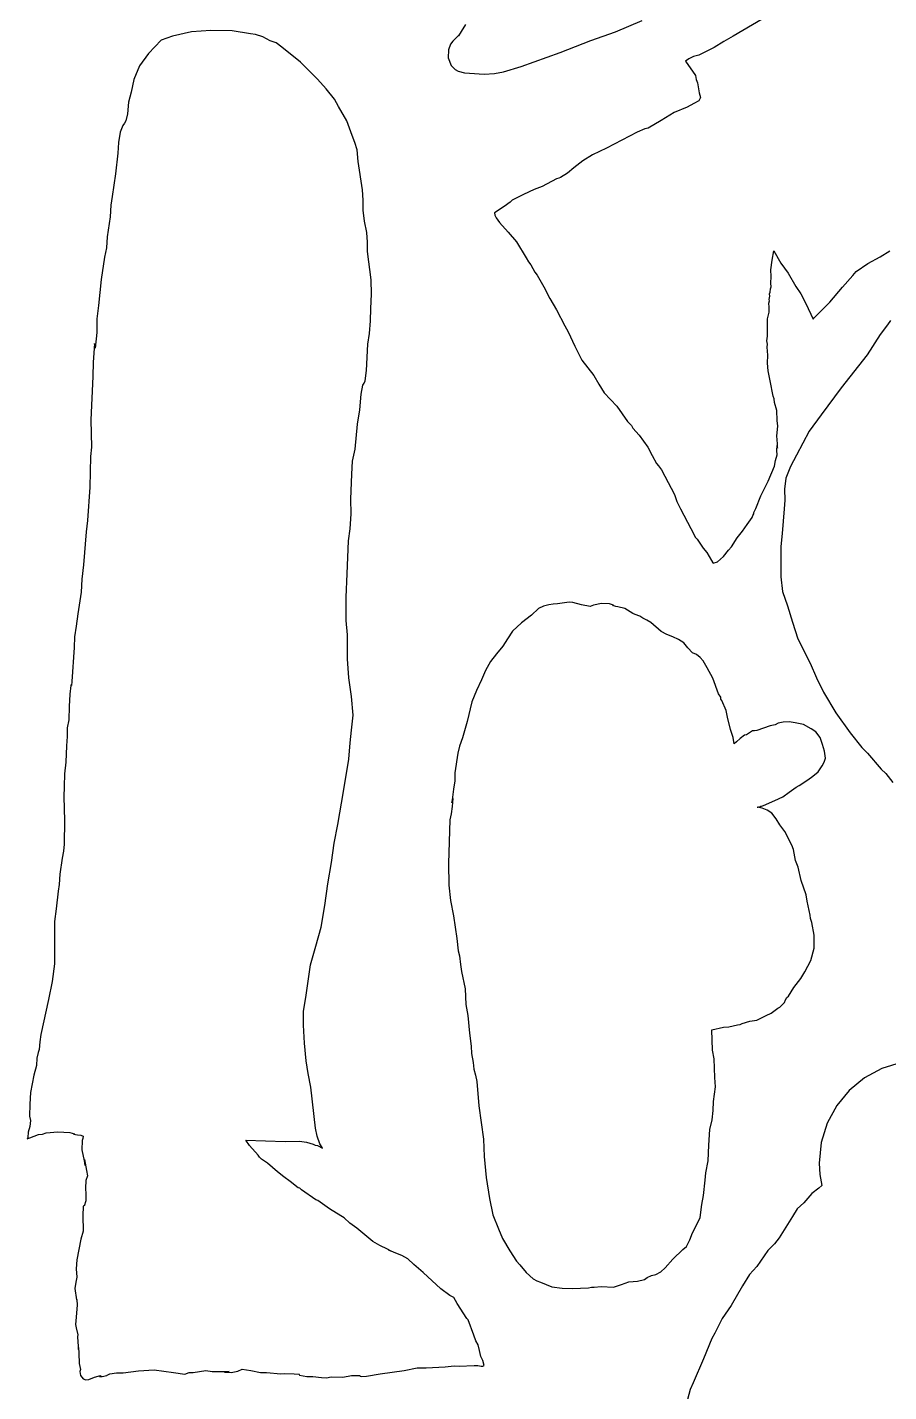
# Model space of a CAD drawing. Extents: x -2300 to 2026, y -6513 to 1502.
# Drawn here: x -2270.2 to -2150.7, y -2796.1 to -2606.7 of the extents above; entities that cross this region are included whole.
import ezdxf

# ---------------------------------------------------------------- set-up
doc = ezdxf.new("R2010")
doc.units = 0

msp = doc.modelspace()

# ---------------------------------------------------------------- linework, layer by layer
at = {"layer": 'Layer 1'}
for p, q in [((-2209.395206, -2606.286468), (-2210.010667, -2607.222878)), ((-2188.573821, -2607.264554), (-2184.888726, -2605.724289)), ((-2168.246791, -2605.531238), (-2172.253521, -2607.906558)), ((-2251.65808, -2608.428798), (-2253.41766, -2610.296748)), ((-2250.06, -2607.87), (-2251.65808, -2608.428798)), ((-2247.443766, -2607.308328), (-2250.064721, -2607.866835)), ((-2250.064721, -2607.866835), (-2250.06, -2607.87)), ((-2244.777091, -2607.088116), (-2247.443766, -2607.308328)), ((-2241.814191, -2607.131931), (-2244.777091, -2607.088116)), ((-2239.250701, -2607.56881), (-2241.814191, -2607.131931)), ((-2238.542255, -2607.649455), (-2239.250701, -2607.56881)), ((-2237.54674, -2607.997249), (-2238.542255, -2607.649455)), ((-2236.522965, -2608.528716), (-2237.54674, -2607.997249)), ((-2235.704876, -2608.805575), (-2236.522965, -2608.528716)), ((-2234.885517, -2609.425545), (-2235.704876, -2608.805575)), ((-2211.184696, -2608.569047), (-2211.479525, -2609.007754)), ((-2210.685564, -2608.128808), (-2211.184696, -2608.569047)), ((-2210.371759, -2607.783925), (-2210.685564, -2608.128808)), ((-2210.010667, -2607.222878), (-2210.372404, -2607.823374)), ((-2210.372404, -2607.823374), (-2210.319692, -2607.731587)), ((-2210.319692, -2607.731587), (-2210.371759, -2607.783925)), ((-2196.261136, -2610.170539), (-2192.032476, -2608.496689)), ((-2192.032476, -2608.496689), (-2188.573821, -2607.264554)), ((-2173.577131, -2608.625164), (-2174.889781, -2609.439231)), ((-2172.253521, -2607.906558), (-2173.577131, -2608.625164)), ((-2253.41766, -2610.296748), (-2254.639396, -2611.990208)), ((-2232.29007, -2611.486513), (-2234.885517, -2609.425545)), ((-2211.779534, -2609.765408), (-2211.81338, -2610.896974)), ((-2211.479525, -2609.007754), (-2211.779534, -2609.765408)), ((-2201.670616, -2612.116599), (-2196.261136, -2610.170539)), ((-2177.042801, -2610.508781), (-2177.750029, -2610.73402)), ((-2174.889781, -2609.439231), (-2177.042801, -2610.508781)), ((-2254.639396, -2611.990208), (-2255.44711, -2613.915598)), ((-2229.951797, -2613.848945), (-2232.29007, -2611.486513)), ((-2211.81338, -2610.896974), (-2211.407997, -2611.946628)), ((-2211.407997, -2611.946628), (-2210.855245, -2612.501775)), ((-2210.855245, -2612.501775), (-2210.415283, -2612.742915)), ((-2204.124429, -2612.85068), (-2201.670616, -2612.116599)), ((-2178.433761, -2611.017838), (-2178.86122, -2611.371744)), ((-2178.86122, -2611.371744), (-2177.50222, -2613.335374)), ((-2177.750029, -2610.73402), (-2178.433761, -2611.017838)), ((-2255.44711, -2613.915598), (-2255.788739, -2615.666498)), ((-2228.732501, -2615.208791), (-2229.951797, -2613.848945)), ((-2210.415283, -2612.742915), (-2209.557464, -2612.980616)), ((-2209.557464, -2612.980616), (-2208.838646, -2613.041153)), ((-2208.838646, -2613.041153), (-2206.812406, -2613.170269)), ((-2206.812406, -2613.170269), (-2205.375787, -2613.08335)), ((-2205.375787, -2613.08335), (-2204.124429, -2612.85068)), ((-2177.50222, -2613.335374), (-2177.405933, -2613.896501)), ((-2177.405933, -2613.896501), (-2177.208745, -2614.367035)), ((-2177.208745, -2614.367035), (-2176.983363, -2615.776945)), ((-2255.788739, -2615.666498), (-2256.186248, -2617.041688)), ((-2227.602097, -2616.641665), (-2228.732501, -2615.208791)), ((-2176.983363, -2615.776945), (-2176.788186, -2616.389718)), ((-2256.186248, -2617.041688), (-2256.328276, -2618.677228)), ((-2227.055364, -2617.638612), (-2227.602097, -2616.641665)), ((-2225.870034, -2619.648382), (-2227.055364, -2617.638612)), ((-2178.646719, -2617.759621), (-2180.454389, -2618.495372)), ((-2177.712108, -2617.214369), (-2178.646719, -2617.759621)), ((-2177.038248, -2616.879513), (-2177.712108, -2617.214369)), ((-2176.870037, -2616.593129), (-2177.038248, -2616.879513)), ((-2176.788186, -2616.389718), (-2176.870037, -2616.593129)), ((-2256.75264, -2619.964369), (-2256.981481, -2620.300104)), ((-2256.560431, -2619.623554), (-2256.75264, -2619.964369)), ((-2256.328276, -2618.677228), (-2256.560431, -2619.623554)), ((-2225.139151, -2621.675512), (-2225.870034, -2619.648382)), ((-2182.255864, -2619.576086), (-2184.043209, -2620.683782)), ((-2180.454389, -2618.495372), (-2182.255864, -2619.576086)), ((-2257.32353, -2621.231188), (-2257.569274, -2622.673163)), ((-2256.981481, -2620.300104), (-2257.32353, -2621.231188)), ((-2224.75175, -2622.652593), (-2225.139151, -2621.675512)), ((-2185.605279, -2621.216333), (-2189.863559, -2623.453003)), ((-2184.509869, -2620.773316), (-2185.605279, -2621.216333)), ((-2184.043209, -2620.683782), (-2184.509869, -2620.773316)), ((-2257.569274, -2622.673163), (-2257.663254, -2624.126568)), ((-2224.44531, -2623.653322), (-2224.75175, -2622.652593)), ((-2224.314924, -2625.305372), (-2224.44531, -2623.653322)), ((-2189.863559, -2623.453003), (-2191.799119, -2624.373962)), ((-2257.663254, -2624.126568), (-2258.002978, -2627.022578)), ((-2223.689451, -2629.246382), (-2224.314924, -2625.305372)), ((-2193.149193, -2625.201709), (-2194.394779, -2626.170582)), ((-2191.799119, -2624.373962), (-2193.149193, -2625.201709)), ((-2258.002978, -2627.022578), (-2258.451922, -2630.164128)), ((-2196.776911, -2627.700294), (-2198.780631, -2628.777254)), ((-2196.467794, -2627.587264), (-2196.776911, -2627.700294)), ((-2196.209329, -2627.518472), (-2196.467794, -2627.587264)), ((-2195.249152, -2626.918108), (-2196.209329, -2627.518472)), ((-2194.394779, -2626.170582), (-2195.249152, -2626.918108)), ((-2223.614337, -2630.63658), (-2223.689451, -2629.246382)), ((-2199.870751, -2629.156136), (-2201.343751, -2629.868392)), ((-2198.780631, -2628.777254), (-2199.870751, -2629.156136)), ((-2258.649406, -2631.342258), (-2258.737459, -2632.978228)), ((-2258.451922, -2630.164128), (-2258.649406, -2631.342258)), ((-2223.630185, -2632.027252), (-2223.614337, -2630.63658)), ((-2204.041325, -2631.533568), (-2205.396195, -2632.40923)), ((-2203.220696, -2630.942808), (-2204.041325, -2631.533568)), ((-2202.954971, -2630.668701), (-2203.220696, -2630.942808)), ((-2201.343751, -2629.868392), (-2202.954971, -2630.668701)), ((-2258.737459, -2632.978228), (-2259.150631, -2635.759728)), ((-2223.425662, -2633.556118), (-2223.630185, -2632.027252)), ((-2205.396195, -2632.40923), (-2205.355218, -2632.733781)), ((-2205.355218, -2632.733781), (-2205.153883, -2633.12572)), ((-2205.153883, -2633.12572), (-2204.679811, -2633.77807)), ((-2223.096998, -2635.166262), (-2223.425662, -2633.556118)), ((-2223.02138, -2636.477167), (-2223.096998, -2635.166262)), ((-2204.679811, -2633.77807), (-2203.486882, -2635.082832)), ((-2203.486882, -2635.082832), (-2202.339401, -2636.43109)), ((-2259.150631, -2635.759728), (-2259.238472, -2637.280968)), ((-2223.001325, -2637.783302), (-2223.02138, -2636.477167)), ((-2202.339401, -2636.43109), (-2201.007411, -2638.67136)), ((-2259.526973, -2638.573608), (-2259.975917, -2641.665838)), ((-2259.238472, -2637.280968), (-2259.526973, -2638.573608)), ((-2222.503063, -2641.741242), (-2223.001325, -2637.783302)), ((-2201.007411, -2638.67136), (-2200.656337, -2639.240371)), ((-2167.020135, -2640.31853), (-2166.866984, -2638.977017)), ((-2166.866984, -2638.977017), (-2166.627791, -2637.68837)), ((-2166.627791, -2637.68837), (-2166.631601, -2637.677786)), ((-2166.631601, -2637.677786), (-2165.655567, -2639.384876)), ((-2153.587459, -2639.468675), (-2151.858829, -2638.517894)), ((-2151.858829, -2638.517894), (-2150.516509, -2637.689645)), ((-2200.656337, -2639.240371), (-2200.366, -2639.6319)), ((-2200.366, -2639.6319), (-2199.773759, -2640.67626)), ((-2199.773759, -2640.67626), (-2199.445105, -2641.0816)), ((-2166.99175, -2641.257904), (-2167.020135, -2640.31853)), ((-2165.655567, -2639.384876), (-2164.623887, -2640.800286)), ((-2164.623887, -2640.800286), (-2163.552647, -2642.662946)), ((-2155.662782, -2641.118427), (-2155.197709, -2640.583124)), ((-2155.197709, -2640.583124), (-2153.587459, -2639.468675)), ((-2259.975917, -2641.665838), (-2260.332363, -2645.265638)), ((-2222.449855, -2643.711245), (-2222.503063, -2641.741242)), ((-2199.445105, -2641.0816), (-2198.54971, -2642.674336)), ((-2198.54971, -2642.674336), (-2197.732325, -2644.30929)), ((-2167.105245, -2642.978749), (-2167.011985, -2642.688343)), ((-2167.038126, -2642.194103), (-2166.99175, -2641.257904)), ((-2167.011985, -2642.688343), (-2167.038126, -2642.194103)), ((-2163.552647, -2642.662946), (-2162.857853, -2643.657353)), ((-2158.850592, -2644.812417), (-2157.078232, -2642.755027)), ((-2157.078232, -2642.755027), (-2155.662782, -2641.118427)), ((-2222.532696, -2645.683312), (-2222.449855, -2643.711245)), ((-2197.732325, -2644.30929), (-2196.775193, -2645.9044)), ((-2167.329124, -2644.956768), (-2167.222402, -2644.619584)), ((-2167.257158, -2644.474593), (-2167.179392, -2643.969135)), ((-2167.222402, -2644.619584), (-2167.257158, -2644.474593)), ((-2167.206506, -2643.657986), (-2167.125989, -2643.414993)), ((-2167.179392, -2643.969135), (-2167.206506, -2643.657986)), ((-2167.125989, -2643.414993), (-2167.105245, -2642.978749)), ((-2162.857853, -2643.657353), (-2162.164181, -2645.017523)), ((-2260.332363, -2645.265638), (-2260.565619, -2647.146928)), ((-2222.583496, -2647.400982), (-2222.532696, -2645.683312)), ((-2196.775193, -2645.9044), (-2195.631663, -2648.0962)), ((-2167.498944, -2647.151745), (-2167.288781, -2646.214911)), ((-2167.270578, -2645.51599), (-2167.329124, -2644.956768)), ((-2167.288781, -2646.214911), (-2167.270578, -2645.51599)), ((-2162.164181, -2645.017523), (-2161.170197, -2647.202763)), ((-2161.006622, -2646.979667), (-2159.929412, -2645.876037)), ((-2159.929412, -2645.876037), (-2158.850592, -2644.812417)), ((-2260.565619, -2647.146928), (-2260.598004, -2649.028008)), ((-2222.743648, -2649.150475), (-2222.583496, -2647.400982)), ((-2195.631663, -2648.0962), (-2195.159288, -2648.936937)), ((-2167.487302, -2648.829625), (-2167.498944, -2647.151745)), ((-2161.170197, -2647.202763), (-2161.006622, -2646.979667)), ((-2150.849548, -2647.949829), (-2151.859618, -2649.306609)), ((-2150.451193, -2647.368382), (-2150.849548, -2647.949829)), ((-2260.598004, -2649.028008), (-2260.813262, -2651.190285)), ((-2222.959203, -2650.673122), (-2222.743648, -2649.150475)), ((-2195.159288, -2648.936937), (-2194.256174, -2650.929059)), ((-2167.599993, -2650.185134), (-2167.512131, -2649.553099)), ((-2167.51465, -2650.649741), (-2167.599993, -2650.185134)), ((-2167.512131, -2649.553099), (-2167.487302, -2648.829625)), ((-2151.859618, -2649.306609), (-2153.678888, -2652.157329)), ((-2260.913102, -2650.622814), (-2261.081449, -2653.134538)), ((-2260.885139, -2650.557204), (-2260.913102, -2650.622814)), ((-2260.871001, -2650.848308), (-2260.885139, -2650.557204)), ((-2260.852954, -2651.168532), (-2260.871001, -2650.848308)), ((-2260.813262, -2651.190285), (-2260.852954, -2651.168532)), ((-2223.152666, -2654.321182), (-2222.959203, -2650.673122)), ((-2194.256174, -2650.929059), (-2193.248348, -2652.857837)), ((-2167.551395, -2651.0536), (-2167.51465, -2650.649741)), ((-2167.441054, -2652.19638), (-2167.551395, -2651.0536)), ((-2167.518502, -2653.28963), (-2167.441054, -2652.19638)), ((-2153.678888, -2652.157329), (-2157.286528, -2656.716829)), ((-2261.081449, -2653.134538), (-2261.113834, -2655.146428)), ((-2193.248348, -2652.857837), (-2191.613648, -2655.009207)), ((-2167.419168, -2654.33611), (-2167.518502, -2653.28963)), ((-2261.113834, -2655.146428), (-2261.412071, -2661.150338)), ((-2223.655197, -2656.330264), (-2223.494956, -2656.055916)), ((-2223.494956, -2656.055916), (-2223.352852, -2655.732395)), ((-2223.352852, -2655.732395), (-2223.152666, -2654.321182)), ((-2191.613648, -2655.009207), (-2190.912298, -2656.227213)), ((-2167.118729, -2655.74983), (-2167.419168, -2654.33611)), ((-2166.702086, -2657.87601), (-2167.118729, -2655.74983)), ((-2224.087383, -2659.769892), (-2223.909795, -2657.593962)), ((-2223.909795, -2657.593962), (-2223.655197, -2656.330264)), ((-2190.912298, -2656.227213), (-2190.148748, -2657.406957)), ((-2190.148748, -2657.406957), (-2188.420728, -2659.268557)), ((-2166.561709, -2658.232879), (-2166.702086, -2657.87601)), ((-2157.286528, -2656.716829), (-2160.048138, -2660.469669)), ((-2224.392817, -2661.749392), (-2224.087383, -2659.769892)), ((-2188.420728, -2659.268557), (-2186.937008, -2661.372307)), ((-2166.519333, -2658.759716), (-2166.561709, -2658.232879)), ((-2166.199866, -2659.879426), (-2166.519333, -2658.759716)), ((-2166.148093, -2661.234086), (-2166.199866, -2659.879426)), ((-2261.412071, -2661.150338), (-2261.332062, -2664.977898)), ((-2224.731906, -2665.217962), (-2224.392817, -2661.749392)), ((-2186.937008, -2661.372307), (-2186.377596, -2661.946769)), ((-2166.08726, -2662.055773), (-2166.148093, -2661.234086)), ((-2160.048138, -2660.469669), (-2161.724958, -2662.740419)), ((-2186.377596, -2661.946769), (-2186.169105, -2662.330308)), ((-2186.169105, -2662.330308), (-2185.319605, -2663.267565)), ((-2185.319605, -2663.267565), (-2184.121325, -2664.945225)), ((-2166.207571, -2663.394133), (-2166.08726, -2662.055773)), ((-2166.129191, -2664.471303), (-2166.207571, -2663.394133)), ((-2161.724958, -2662.740419), (-2163.500628, -2666.047909)), ((-2261.332062, -2664.977898), (-2261.47536, -2666.254028)), ((-2225.077689, -2666.915178), (-2224.731906, -2665.217962)), ((-2184.121325, -2664.945225), (-2183.53064, -2666.092532)), ((-2166.213011, -2665.40602), (-2166.17731, -2664.720858)), ((-2166.167481, -2666.012443), (-2166.213011, -2665.40602)), ((-2166.17731, -2664.720858), (-2166.143827, -2664.900086)), ((-2166.143827, -2664.900086), (-2166.123982, -2665.098602)), ((-2166.123982, -2665.098602), (-2166.129191, -2664.471303)), ((-2261.47536, -2666.254028), (-2261.558333, -2670.490738)), ((-2225.198206, -2668.703042), (-2225.077689, -2666.915178)), ((-2183.53064, -2666.092532), (-2182.900015, -2667.219995)), ((-2182.900015, -2667.219995), (-2182.61143, -2667.543844)), ((-2166.540606, -2667.577925), (-2166.384227, -2666.790316)), ((-2166.384227, -2666.790316), (-2166.167481, -2666.012443)), ((-2163.500628, -2666.047909), (-2164.289931, -2667.623973)), ((-2225.319067, -2672.154682), (-2225.198206, -2668.703042)), ((-2182.61143, -2667.543844), (-2182.194702, -2668.087826)), ((-2182.194702, -2668.087826), (-2181.727767, -2668.992275)), ((-2181.727767, -2668.992275), (-2180.421007, -2671.549415)), ((-2167.420375, -2669.678205), (-2166.540606, -2667.577925)), ((-2164.940808, -2669.260359), (-2165.141018, -2670.788585)), ((-2164.289931, -2667.623973), (-2164.940808, -2669.260359)), ((-2261.558333, -2670.490738), (-2261.858687, -2675.120508)), ((-2168.450256, -2671.712605), (-2167.420375, -2669.678205)), ((-2165.141018, -2670.788585), (-2165.116279, -2672.336499)), ((-2225.296419, -2674.192863), (-2225.319067, -2672.154682)), ((-2180.421007, -2671.549415), (-2180.085241, -2672.519057)), ((-2180.085241, -2672.519057), (-2179.577243, -2673.505209)), ((-2169.135969, -2673.493985), (-2168.450256, -2671.712605)), ((-2165.116279, -2672.336499), (-2165.194172, -2673.535159)), ((-2225.40204, -2676.309472), (-2225.296419, -2674.192863)), ((-2179.577243, -2673.505209), (-2178.158973, -2676.250089)), ((-2170.313425, -2675.681978), (-2169.618356, -2674.727999)), ((-2169.618356, -2674.727999), (-2169.554136, -2674.452833)), ((-2169.554136, -2674.452833), (-2169.3764, -2674.22254)), ((-2169.3764, -2674.039237), (-2169.135969, -2673.493985)), ((-2169.3764, -2674.22254), (-2169.3764, -2674.039237)), ((-2165.194172, -2673.535159), (-2165.453675, -2676.936839)), ((-2262.07374, -2676.690648), (-2262.428916, -2681.288248)), ((-2261.858687, -2675.120508), (-2262.07374, -2676.690648)), ((-2225.671491, -2677.978242), (-2225.40204, -2676.309472)), ((-2178.158973, -2676.250089), (-2177.492543, -2677.481769)), ((-2171.727586, -2677.54104), (-2170.978818, -2676.621563)), ((-2170.978818, -2676.621563), (-2170.313425, -2675.681978)), ((-2165.453675, -2676.936839), (-2165.667881, -2678.764149)), ((-2225.844845, -2682.558692), (-2225.671491, -2677.978242)), ((-2177.492543, -2677.481769), (-2177.244513, -2677.723492)), ((-2177.244513, -2677.723492), (-2176.428477, -2678.961952)), ((-2172.900702, -2679.26083), (-2172.478894, -2678.78691)), ((-2172.478894, -2678.78691), (-2171.727586, -2677.54104)), ((-2165.667881, -2678.764149), (-2165.644809, -2680.857099)), ((-2176.428477, -2678.961952), (-2175.927315, -2679.566047)), ((-2175.927315, -2679.566047), (-2175.280464, -2680.685337)), ((-2175.280464, -2680.685337), (-2175.113002, -2680.930102)), ((-2175.160966, -2680.851495), (-2175.216894, -2680.775586)), ((-2175.216894, -2680.775586), (-2175.073328, -2681.028448)), ((-2174.459222, -2680.8661), (-2173.5868, -2680.156093)), ((-2173.5868, -2680.156093), (-2172.900702, -2679.26083)), ((-2262.428916, -2681.288248), (-2262.643545, -2683.300348)), ((-2225.996477, -2685.78877), (-2225.844845, -2682.558692)), ((-2175.113002, -2680.930102), (-2175.160966, -2680.851495)), ((-2175.073328, -2681.028448), (-2175.056607, -2681.060833)), ((-2175.056607, -2681.060833), (-2174.459222, -2680.8661)), ((-2165.644809, -2680.857099), (-2165.634358, -2682.945714)), ((-2262.643545, -2683.300348), (-2262.730963, -2685.100148)), ((-2165.634358, -2682.945714), (-2165.417691, -2685.019089)), ((-2262.730963, -2685.100148), (-2263.21589, -2688.110678)), ((-2225.978406, -2689.020432), (-2225.996477, -2685.78877)), ((-2165.417691, -2685.019089), (-2164.716442, -2686.971069)), ((-2263.21589, -2688.110678), (-2263.431154, -2689.828768)), ((-2200.259897, -2688.30149), (-2201.63988, -2689.357359)), ((-2199.26041, -2687.352591), (-2200.259897, -2688.30149)), ((-2198.583928, -2687.018794), (-2199.26041, -2687.352591)), ((-2197.86109, -2686.829141), (-2198.583928, -2687.018794)), ((-2197.255566, -2686.764953), (-2197.86109, -2686.829141)), ((-2196.62496, -2686.730928), (-2197.255566, -2686.764953)), ((-2195.04, -2686.5), (-2196.62496, -2686.730928)), ((-2195.03999, -2686.499554), (-2195.04, -2686.5)), ((-2194.498337, -2686.534267), (-2195.03999, -2686.499554)), ((-2193.303352, -2686.868302), (-2194.498337, -2686.534267)), ((-2192.117097, -2687.074227), (-2193.303352, -2686.868302)), ((-2191.64487, -2686.877801), (-2192.117097, -2687.074227)), ((-2190.540632, -2686.685423), (-2191.64487, -2686.877801)), ((-2189.40925, -2686.730693), (-2190.540632, -2686.685423)), ((-2188.852536, -2686.879931), (-2189.40925, -2686.730693)), ((-2188.961875, -2686.937266), (-2188.882203, -2686.907963)), ((-2188.555178, -2687.090314), (-2188.961875, -2686.937266)), ((-2188.882203, -2686.907963), (-2188.852536, -2686.879931)), ((-2188.282764, -2687.107247), (-2188.555178, -2687.090314)), ((-2187.319049, -2687.36929), (-2188.282764, -2687.107247)), ((-2186.192559, -2688.055935), (-2187.319049, -2687.36929)), ((-2185.846697, -2688.186745), (-2186.192559, -2688.055935)), ((-2185.229267, -2688.415556), (-2185.846697, -2688.186745)), ((-2164.716442, -2686.971069), (-2164.053663, -2689.273547)), ((-2263.431154, -2689.828768), (-2263.683248, -2691.284818)), ((-2225.77436, -2691.031892), (-2225.978406, -2689.020432)), ((-2201.63988, -2689.357359), (-2202.913337, -2690.5261)), ((-2184.811227, -2688.710195), (-2185.229267, -2688.415556)), ((-2184.240285, -2688.957183), (-2184.811227, -2688.710195)), ((-2183.684107, -2689.282752), (-2184.240285, -2688.957183)), ((-2182.248587, -2690.542162), (-2183.684107, -2689.282752)), ((-2164.053663, -2689.273547), (-2163.315002, -2691.552999)), ((-2263.683248, -2691.284818), (-2263.716056, -2692.789548)), ((-2225.76801, -2694.336002), (-2225.77436, -2691.031892)), ((-2203.589213, -2691.556991), (-2204.239847, -2692.6036)), ((-2202.913337, -2690.5261), (-2203.589213, -2691.556991)), ((-2181.49542, -2690.973301), (-2182.248587, -2690.542162)), ((-2180.661274, -2691.31427), (-2181.49542, -2690.973301)), ((-2179.839154, -2691.669922), (-2180.661274, -2691.31427)), ((-2179.122067, -2692.145112), (-2179.839154, -2691.669922)), ((-2178.553214, -2692.84282), (-2179.122067, -2692.145112)), ((-2163.315002, -2691.552999), (-2161.596702, -2694.937119)), ((-2263.716056, -2692.789548), (-2264.053028, -2697.517528)), ((-2205.123527, -2693.633384), (-2205.967037, -2694.69698)), ((-2204.239847, -2692.6036), (-2205.123527, -2693.633384)), ((-2177.922767, -2693.535762), (-2178.553214, -2692.84282)), ((-2177.359524, -2693.748063), (-2177.922767, -2693.535762)), ((-2176.83401, -2694.142952), (-2177.359524, -2693.748063)), ((-2225.581744, -2697.001722), (-2225.76801, -2694.336002)), ((-2205.967037, -2694.69698), (-2206.621244, -2695.959964)), ((-2176.414224, -2694.647855), (-2176.83401, -2694.142952)), ((-2175.869184, -2695.613052), (-2176.414224, -2694.647855)), ((-2175.069087, -2697.036292), (-2175.869184, -2695.613052)), ((-2161.596702, -2694.937119), (-2160.708127, -2696.974509)), ((-2264.053028, -2697.517528), (-2264.100994, -2698.058933)), ((-2225.211805, -2699.567035), (-2225.581744, -2697.001722)), ((-2207.184327, -2697.26534), (-2207.901585, -2698.766131)), ((-2206.621244, -2695.959964), (-2207.184327, -2697.26534)), ((-2174.287828, -2699.211792), (-2175.069087, -2697.036292)), ((-2160.708127, -2696.974509), (-2159.753512, -2698.981419)), ((-2264.322479, -2699.235828), (-2264.410109, -2700.970008)), ((-2264.176525, -2698.042322), (-2264.322479, -2699.235828)), ((-2264.122428, -2697.941944), (-2264.176525, -2698.042322)), ((-2264.100994, -2698.058933), (-2264.122428, -2697.941944)), ((-2225.008552, -2702.153462), (-2225.211805, -2699.567035)), ((-2207.901585, -2698.766131), (-2208.529467, -2700.3074)), ((-2173.996787, -2699.686347), (-2174.287828, -2699.211792)), ((-2173.960592, -2699.964264), (-2173.996787, -2699.686347)), ((-2159.753512, -2698.981419), (-2158.008325, -2701.866164)), ((-2264.410109, -2700.970008), (-2264.479323, -2702.801768)), ((-2208.529467, -2700.3074), (-2209.183727, -2703.03958)), ((-2173.833592, -2700.14418), (-2173.960592, -2699.964264)), ((-2173.233519, -2701.50159), (-2173.833592, -2700.14418)), ((-2173.033706, -2702.433979), (-2173.233519, -2701.50159)), ((-2264.479323, -2702.801768), (-2264.713637, -2703.947308)), ((-2225.240961, -2704.247682), (-2225.008552, -2702.153462)), ((-2209.183727, -2703.03958), (-2209.819995, -2705.31287)), ((-2172.615454, -2704.168159), (-2173.033706, -2702.433979)), ((-2166.454069, -2703.513472), (-2167.126532, -2703.628195)), ((-2165.999834, -2703.268363), (-2166.454069, -2703.513472)), ((-2165.327583, -2703.121255), (-2165.999834, -2703.268363)), ((-2164.491288, -2703.086859), (-2165.327583, -2703.121255)), ((-2163.673413, -2703.251853), (-2164.491288, -2703.086859)), ((-2162.528933, -2703.464366), (-2163.673413, -2703.251853)), ((-2161.456003, -2704.086029), (-2162.528933, -2703.464366)), ((-2158.008325, -2701.866164), (-2156.047872, -2704.608349)), ((-2264.694588, -2705.124808), (-2264.764861, -2706.433748)), ((-2264.713637, -2703.947308), (-2264.694588, -2705.124808)), ((-2225.419607, -2705.997952), (-2225.240961, -2704.247682)), ((-2209.819995, -2705.31287), (-2210.246423, -2706.452109)), ((-2172.252235, -2705.263739), (-2172.615454, -2704.168159)), ((-2172.142804, -2706.163319), (-2172.252235, -2705.263739)), ((-2171.288943, -2705.411058), (-2171.816203, -2705.852805)), ((-2170.707073, -2704.953013), (-2171.288943, -2705.411058)), ((-2170.434236, -2704.887397), (-2170.707073, -2704.953013)), ((-2169.56196, -2704.363947), (-2170.434236, -2704.887397)), ((-2169.325741, -2704.363947), (-2169.56196, -2704.363947)), ((-2168.962522, -2704.282455), (-2169.325741, -2704.363947)), ((-2167.126532, -2703.628195), (-2168.962522, -2704.282455)), ((-2160.801743, -2704.462159), (-2161.456003, -2704.086029)), ((-2160.216486, -2705.288401), (-2160.801743, -2704.462159)), ((-2159.856654, -2706.245449), (-2160.216486, -2705.288401)), ((-2156.047872, -2704.608349), (-2154.395182, -2706.680769)), ((-2264.764861, -2706.433748), (-2264.887839, -2708.707678)), ((-2225.615398, -2708.288602), (-2225.419607, -2705.997952)), ((-2210.246423, -2706.452109), (-2210.49267, -2707.45578)), ((-2171.816203, -2705.852805), (-2172.142804, -2706.163319)), ((-2159.577413, -2707.180851), (-2159.856654, -2706.245449)), ((-2159.456605, -2708.142609), (-2159.577413, -2707.180851)), ((-2154.395182, -2706.680769), (-2153.611594, -2707.466897)), ((-2264.887839, -2708.707678), (-2265.084688, -2710.327138)), ((-2226.352207, -2712.788202), (-2225.615398, -2708.288602)), ((-2210.49267, -2707.45578), (-2210.874092, -2710.15494)), ((-2160.466968, -2710.017492), (-2159.911475, -2709.189509)), ((-2159.911475, -2709.189509), (-2159.637129, -2708.692412)), ((-2159.637129, -2708.692412), (-2159.456605, -2708.142609)), ((-2153.611594, -2707.466897), (-2151.720994, -2709.673087)), ((-2265.084688, -2710.327138), (-2265.099504, -2712.061318)), ((-2210.874092, -2710.15494), (-2210.910287, -2711.29942)), ((-2161.892671, -2711.152709), (-2161.219785, -2710.629259)), ((-2161.219785, -2710.629259), (-2160.466968, -2710.017492)), ((-2151.720994, -2709.673087), (-2151.089594, -2710.281415)), ((-2151.089594, -2710.281415), (-2150.118682, -2711.505055)), ((-2265.099504, -2712.061318), (-2265.151997, -2713.500858)), ((-2227.143203, -2717.353412), (-2226.352207, -2712.788202)), ((-2211.092108, -2712.44474), (-2211.30093, -2714.276694)), ((-2210.910287, -2711.29942), (-2211.092108, -2712.44474)), ((-2165.381982, -2713.524215), (-2164.509495, -2712.869955)), ((-2164.509495, -2712.869955), (-2163.546415, -2712.150079)), ((-2163.546415, -2712.150079), (-2163.110171, -2711.937778)), ((-2163.110171, -2711.937778), (-2161.892671, -2711.152709)), ((-2265.151997, -2713.500858), (-2265.081963, -2716.779483)), ((-2211.274141, -2714.84905), (-2211.419344, -2715.847055)), ((-2211.30093, -2714.276694), (-2211.298755, -2714.344217)), ((-2211.298755, -2714.344217), (-2211.260594, -2714.134497)), ((-2211.181524, -2713.748499), (-2211.274141, -2714.84905)), ((-2211.260594, -2714.134497), (-2211.181524, -2713.748499)), ((-2168.853511, -2714.963755), (-2168.689682, -2714.882263)), ((-2168.689682, -2714.882263), (-2168.436096, -2714.833755)), ((-2168.464548, -2714.870754), (-2168.035422, -2714.701924)), ((-2168.436096, -2714.833755), (-2168.464548, -2714.870754)), ((-2168.035422, -2714.701924), (-2166.472692, -2714.015068)), ((-2166.472692, -2714.015068), (-2165.381982, -2713.524215)), ((-2265.081963, -2716.779483), (-2265.103526, -2720.060178)), ((-2211.583173, -2716.697529), (-2211.673978, -2719.740229)), ((-2211.419344, -2715.847055), (-2211.583173, -2716.697529)), ((-2168.253438, -2715.078055), (-2168.944527, -2714.963755)), ((-2168.944527, -2714.963755), (-2168.853511, -2714.963755)), ((-2167.539121, -2715.352903), (-2168.253438, -2715.078055)), ((-2166.908938, -2715.797931), (-2167.539121, -2715.352903)), ((-2166.293547, -2716.569402), (-2166.908938, -2715.797931)), ((-2165.781818, -2717.417391), (-2166.293547, -2716.569402)), ((-2227.647815, -2719.922192), (-2227.143203, -2717.353412)), ((-2165.09094, -2718.317183), (-2165.781818, -2717.417391)), ((-2164.145851, -2720.230643), (-2165.09094, -2718.317183)), ((-2265.103526, -2720.060178), (-2265.197612, -2721.033445)), ((-2228.006377, -2722.621782), (-2227.647815, -2719.922192)), ((-2211.673978, -2719.740229), (-2211.764862, -2722.749354)), ((-2163.873437, -2720.819709), (-2164.145851, -2720.230643)), ((-2265.390122, -2722.039888), (-2265.695556, -2724.264918)), ((-2265.197612, -2721.033445), (-2265.390122, -2722.039888)), ((-2163.601023, -2722.340739), (-2163.873437, -2720.819709)), ((-2163.237381, -2723.273339), (-2163.601023, -2722.340739)), ((-2265.695556, -2724.264918), (-2265.801601, -2725.671858)), ((-2228.50993, -2725.567112), (-2228.006377, -2722.621782)), ((-2211.764862, -2722.749354), (-2211.746367, -2725.759589)), ((-2162.837756, -2725.105309), (-2163.237381, -2723.273339)), ((-2265.801601, -2725.671858), (-2265.963737, -2726.604247)), ((-2228.936993, -2728.591948), (-2228.50993, -2725.567112)), ((-2211.746367, -2725.759589), (-2211.485436, -2727.903948)), ((-2162.146878, -2727.117199), (-2162.837756, -2725.105309)), ((-2265.963737, -2726.604247), (-2266.213291, -2729.075027)), ((-2211.485436, -2727.903948), (-2211.092107, -2730.029099)), ((-2162.019878, -2727.984183), (-2162.146878, -2727.117199)), ((-2161.601203, -2729.946963), (-2162.019878, -2727.984183)), ((-2266.213291, -2729.075027), (-2266.428555, -2730.825507)), ((-2229.443589, -2731.604882), (-2228.936993, -2728.591948)), ((-2211.092107, -2730.029099), (-2210.601254, -2733.169379)), ((-2161.547017, -2730.421307), (-2161.601203, -2729.946963)), ((-2266.428555, -2730.825507), (-2266.436598, -2733.754727)), ((-2230.188923, -2734.229013), (-2229.443589, -2731.604882)), ((-2161.364984, -2730.961267), (-2161.547017, -2730.421307)), ((-2161.043092, -2732.72442), (-2161.364984, -2730.961267)), ((-2266.436598, -2733.754727), (-2266.472581, -2736.681877)), ((-2210.601254, -2733.169379), (-2210.43806, -2734.870539)), ((-2161.019968, -2734.510907), (-2161.043092, -2732.72442)), ((-2230.924409, -2736.858222), (-2230.188923, -2734.229013)), ((-2210.43806, -2734.870539), (-2210.256027, -2735.606502)), ((-2210.256027, -2735.606502), (-2210.105639, -2736.805933)), ((-2161.465681, -2736.243525), (-2161.019968, -2734.510907)), ((-2266.472581, -2736.681877), (-2266.793182, -2739.17122)), ((-2231.588617, -2741.390622), (-2230.924409, -2736.858222)), ((-2210.105639, -2736.805933), (-2209.946995, -2737.782002)), ((-2162.328908, -2737.798507), (-2161.465681, -2736.243525)), ((-2266.793182, -2739.17122), (-2267.27924, -2741.629546)), ((-2209.946995, -2737.782002), (-2209.456565, -2740.153932)), ((-2163.855443, -2740.006816), (-2162.892151, -2738.747406)), ((-2162.892151, -2738.747406), (-2162.328908, -2737.798507)), ((-2231.911831, -2743.255822), (-2231.588617, -2741.390622)), ((-2209.456565, -2740.153932), (-2209.365761, -2742.346152)), ((-2165.018548, -2741.691463), (-2164.799817, -2741.388119)), ((-2164.799817, -2741.388119), (-2164.581881, -2741.168436)), ((-2164.581881, -2741.168436), (-2163.855443, -2740.006816)), ((-2267.27924, -2741.629546), (-2268.325931, -2746.531967)), ((-2231.890664, -2745.235322), (-2231.911831, -2743.255822)), ((-2209.365761, -2742.346152), (-2209.11155, -2743.866972)), ((-2166.999317, -2743.539731), (-2166.090847, -2742.869173)), ((-2166.090847, -2742.869173), (-2165.781815, -2742.705767)), ((-2165.781815, -2742.705767), (-2165.145759, -2742.051507)), ((-2165.145759, -2742.051507), (-2165.018548, -2741.691463)), ((-2209.11155, -2743.866972), (-2208.874696, -2746.304522)), ((-2172.870299, -2745.437318), (-2171.652369, -2745.17591)), ((-2171.652369, -2745.17591), (-2171.307142, -2745.14289)), ((-2171.307142, -2745.14289), (-2171.034728, -2744.979484)), ((-2171.034728, -2744.979484), (-2169.943798, -2744.65246)), ((-2169.943798, -2744.65246), (-2168.980718, -2744.50514)), ((-2168.980718, -2744.50514), (-2167.708398, -2743.85088)), ((-2167.708398, -2743.85088), (-2166.999317, -2743.539731)), ((-2268.325931, -2746.531967), (-2268.487855, -2747.546487)), ((-2231.773402, -2747.708794), (-2231.890664, -2745.235322)), ((-2208.874696, -2746.304522), (-2208.638688, -2748.136492)), ((-2175.232915, -2745.879276), (-2173.615575, -2745.502934)), ((-2175.123907, -2748.676446), (-2175.232915, -2745.879276)), ((-2173.615575, -2745.502934), (-2172.870299, -2745.437318)), ((-2268.576332, -2748.609897), (-2268.721323, -2749.019047)), ((-2268.487855, -2747.546487), (-2268.576332, -2748.609897)), ((-2231.517709, -2750.174332), (-2231.773402, -2747.708794)), ((-2208.638688, -2748.136492), (-2208.565663, -2749.166882)), ((-2174.905891, -2749.886756), (-2175.123907, -2748.676446)), ((-2268.954156, -2750.83514), (-2269.297267, -2752.1771)), ((-2268.901451, -2749.80454), (-2268.954156, -2750.83514)), ((-2268.721323, -2749.019047), (-2268.901451, -2749.80454)), ((-2231.243973, -2751.902929), (-2231.517709, -2750.174332)), ((-2208.565663, -2749.166882), (-2208.347647, -2750.410212)), ((-2208.347647, -2750.410212), (-2208.238639, -2751.310004)), ((-2174.832866, -2752.487496), (-2174.905891, -2749.886756)), ((-2148.943588, -2750.389677), (-2151.620058, -2751.220487)), ((-2269.297267, -2752.1771), (-2269.783252, -2754.56639)), ((-2230.893084, -2753.804402), (-2231.243973, -2751.902929)), ((-2208.238639, -2751.310004), (-2208.018903, -2752.163997)), ((-2208.018903, -2752.163997), (-2207.856794, -2753.043544)), ((-2174.705866, -2753.763416), (-2174.832866, -2752.487496)), ((-2154.042077, -2752.535097), (-2156.15231, -2754.276174)), ((-2151.620058, -2751.220487), (-2154.042077, -2752.535097)), ((-2269.783252, -2754.56639), (-2269.871305, -2756.18585)), ((-2230.210249, -2759.511762), (-2230.893084, -2753.804402)), ((-2207.856794, -2753.043544), (-2207.548185, -2756.413474)), ((-2175.014898, -2755.807896), (-2174.705866, -2753.763416)), ((-2156.15231, -2754.276174), (-2157.893423, -2756.386385)), ((-2269.871305, -2756.18585), (-2269.904536, -2757.87071)), ((-2207.548185, -2756.413474), (-2206.93012, -2761.026104)), ((-2175.062919, -2757.086169), (-2175.014898, -2755.807896)), ((-2157.893423, -2756.386385), (-2159.208082, -2758.808399)), ((-2269.904536, -2757.87071), (-2269.794681, -2758.442843)), ((-2269.794681, -2758.442843), (-2269.893238, -2759.265507)), ((-2175.523954, -2759.684556), (-2175.178092, -2758.359526)), ((-2175.178092, -2758.359526), (-2175.062919, -2757.086169)), ((-2270.118318, -2760.062933), (-2270.153455, -2760.831916)), ((-2269.893238, -2759.265507), (-2270.118318, -2760.062933)), ((-2268.682164, -2760.386994), (-2268.118709, -2760.337041)), ((-2268.118709, -2760.337041), (-2267.628491, -2760.156278)), ((-2267.628491, -2760.156278), (-2265.982205, -2760.04137)), ((-2265.982205, -2760.04137), (-2264.338781, -2760.101245)), ((-2264.338781, -2760.101245), (-2263.677284, -2760.282524)), ((-2263.724977, -2760.327198), (-2263.80684, -2760.344251)), ((-2263.80684, -2760.344251), (-2263.247851, -2760.442662)), ((-2263.677284, -2760.282524), (-2263.724977, -2760.327198)), ((-2229.993556, -2760.608981), (-2230.210249, -2759.511762)), ((-2175.632565, -2761.870562), (-2175.523954, -2759.684556)), ((-2159.208082, -2758.808399), (-2160.038952, -2761.484881)), ((-2270.153455, -2760.831916), (-2270.225421, -2761.060727)), ((-2270.225421, -2761.060727), (-2270.13504, -2760.946004)), ((-2270.13504, -2760.946004), (-2269.862414, -2760.880387)), ((-2269.862414, -2760.880387), (-2268.682164, -2760.386994)), ((-2263.247851, -2760.442662), (-2262.791182, -2760.488012)), ((-2262.791182, -2760.488012), (-2262.465957, -2760.637818)), ((-2262.628305, -2761.226461), (-2262.680375, -2762.502591)), ((-2262.511809, -2760.931505), (-2262.628305, -2761.226461)), ((-2262.465957, -2760.637818), (-2262.511809, -2760.931505)), ((-2239.877399, -2761.164027), (-2239.88, -2761.16)), ((-2239.88, -2761.16), (-2234.44124, -2761.351769)), ((-2239.400516, -2761.93682), (-2239.877399, -2761.164027)), ((-2238.180686, -2763.27624), (-2239.400516, -2761.93682)), ((-2234.44124, -2761.351769), (-2232.463406, -2761.343725)), ((-2232.463406, -2761.343725), (-2231.474777, -2761.443447)), ((-2231.474777, -2761.443447), (-2230.53304, -2761.720491)), ((-2230.53304, -2761.720491), (-2230.296397, -2761.867387)), ((-2230.296397, -2761.867387), (-2229.950746, -2761.915647)), ((-2229.64256, -2761.669692), (-2229.993556, -2760.608981)), ((-2229.950746, -2761.915647), (-2229.240818, -2762.273998)), ((-2229.296274, -2762.208805), (-2229.64256, -2761.669692)), ((-2229.240818, -2762.273998), (-2229.296274, -2762.208805)), ((-2206.93012, -2761.026104), (-2206.821112, -2763.447144)), ((-2175.74197, -2764.052286), (-2175.632565, -2761.870562)), ((-2160.038952, -2761.484881), (-2160.3287, -2764.3585)), ((-2262.680375, -2762.502591), (-2262.208477, -2764.704013)), ((-2262.225609, -2764.381895), (-2262.300685, -2763.847727)), ((-2262.300685, -2763.847727), (-2262.00262, -2765.413001)), ((-2238.015745, -2763.528652), (-2238.180686, -2763.27624)), ((-2237.706977, -2763.798208), (-2238.015745, -2763.528652)), ((-2236.870261, -2764.353408), (-2237.706977, -2763.798208)), ((-2206.821112, -2763.447144), (-2206.541157, -2766.378058)), ((-2176.068571, -2765.704336), (-2175.74197, -2764.052286)), ((-2262.182857, -2764.713929), (-2262.225609, -2764.381895)), ((-2262.208477, -2764.704013), (-2262.182857, -2764.713929)), ((-2262.00262, -2765.413001), (-2261.892342, -2766.132877)), ((-2235.522791, -2765.577468), (-2236.870261, -2764.353408)), ((-2234.612839, -2766.295651), (-2235.522791, -2765.577468)), ((-2176.141384, -2766.734726), (-2176.068571, -2765.704336)), ((-2160.3287, -2764.3585), (-2160.223364, -2765.93282)), ((-2160.223364, -2765.93282), (-2159.944738, -2767.48587)), ((-2262.091308, -2766.803647), (-2262.161581, -2767.850547)), ((-2262.161581, -2767.850547), (-2262.084508, -2768.693559)), ((-2261.892342, -2766.132877), (-2262.091308, -2766.803647)), ((-2233.739082, -2766.915197), (-2234.612839, -2766.295651)), ((-2232.629322, -2767.796786), (-2233.739082, -2766.915197)), ((-2232.410671, -2767.861768), (-2232.629322, -2767.796786)), ((-2232.156037, -2768.090579), (-2232.410671, -2767.861768)), ((-2206.541157, -2766.378058), (-2206.094039, -2769.286584)), ((-2176.378027, -2768.877206), (-2176.141384, -2766.734726)), ((-2160.38966, -2767.861154), (-2161.370944, -2768.596905)), ((-2159.944738, -2767.48587), (-2160.38966, -2767.861154)), ((-2262.085381, -2769.584517), (-2262.326492, -2770.355827)), ((-2262.084508, -2768.693559), (-2262.085381, -2769.584517)), ((-2230.190507, -2769.476779), (-2232.156037, -2768.090579)), ((-2229.899255, -2769.574357), (-2230.190507, -2769.476779)), ((-2228.280015, -2770.700207), (-2229.899255, -2769.574357)), ((-2206.094039, -2769.286584), (-2205.603609, -2771.527284)), ((-2176.596255, -2770.137046), (-2176.378027, -2768.877206)), ((-2161.370944, -2768.596905), (-2162.461874, -2769.905425)), ((-2262.463433, -2770.374853), (-2262.51845, -2771.662657)), ((-2262.51845, -2771.662657), (-2262.459819, -2773.837737)), ((-2262.425978, -2770.279258), (-2262.463433, -2770.374853)), ((-2262.326492, -2770.355827), (-2262.425978, -2770.279258)), ((-2226.714745, -2771.678739), (-2228.280015, -2770.700207)), ((-2226.241883, -2771.956233), (-2226.714745, -2771.678739)), ((-2205.603609, -2771.527284), (-2204.839918, -2773.490484)), ((-2176.850466, -2771.919906), (-2176.596255, -2770.137046)), ((-2163.406963, -2770.740024), (-2164.043019, -2771.770414)), ((-2162.461874, -2769.905425), (-2163.406963, -2770.740024)), ((-2225.458507, -2772.707012), (-2226.241883, -2771.956233)), ((-2224.494157, -2773.392387), (-2225.458507, -2772.707012)), ((-2222.291347, -2775.236847), (-2224.494157, -2773.392387)), ((-2204.839918, -2773.490484), (-2204.258471, -2774.831384)), ((-2177.904566, -2774.029796), (-2177.33529, -2772.992473)), ((-2177.33529, -2772.992473), (-2176.850466, -2771.919906)), ((-2164.043019, -2771.770414), (-2165.878589, -2774.763584)), ((-2262.784726, -2774.950677), (-2263.361304, -2777.798007)), ((-2262.459819, -2773.837737), (-2262.784726, -2774.950677)), ((-2221.286089, -2775.812237), (-2222.291347, -2775.236847)), ((-2204.258471, -2774.831384), (-2203.277187, -2776.549054)), ((-2178.740647, -2775.927386), (-2178.265298, -2775.00701)), ((-2178.265298, -2775.00701), (-2177.904566, -2774.029796)), ((-2165.878589, -2774.763584), (-2166.514857, -2775.598183)), ((-2220.236067, -2776.296027), (-2221.286089, -2775.812237)), ((-2219.804629, -2776.530625), (-2220.236067, -2776.296027)), ((-2220.044825, -2776.471584), (-2220.10101, -2776.444759)), ((-2220.10101, -2776.444759), (-2220.011941, -2776.474355)), ((-2219.090107, -2776.866679), (-2220.044825, -2776.471584)), ((-2220.011941, -2776.474355), (-2219.804629, -2776.530625)), ((-2218.239393, -2777.208943), (-2219.090107, -2776.866679)), ((-2217.434877, -2777.648362), (-2218.239393, -2777.208943)), ((-2203.277187, -2776.549054), (-2202.35009, -2778.004894)), ((-2180.631037, -2777.72676), (-2179.231077, -2776.38522)), ((-2179.231077, -2776.38522), (-2178.740647, -2775.927386)), ((-2167.477937, -2776.481254), (-2169.004477, -2778.738464)), ((-2167.057039, -2776.06726), (-2167.477937, -2776.481254)), ((-2166.514857, -2775.598183), (-2167.057039, -2776.06726)), ((-2263.361304, -2777.798007), (-2263.438006, -2779.068637)), ((-2263.438006, -2779.068637), (-2263.33929, -2780.202747)), ((-2216.597103, -2778.448248), (-2217.434877, -2777.648362)), ((-2215.267843, -2779.558648), (-2216.597103, -2778.448248)), ((-2202.35009, -2778.004894), (-2201.859237, -2778.511834)), ((-2201.859237, -2778.511834), (-2200.995746, -2779.538598)), ((-2182.302197, -2779.470159), (-2181.701225, -2778.927623)), ((-2181.701225, -2778.927623), (-2180.631037, -2777.72676)), ((-2169.004477, -2778.738464), (-2170.003964, -2779.850984)), ((-2263.492563, -2780.915929), (-2263.609164, -2781.773097)), ((-2263.33929, -2780.202747), (-2263.492563, -2780.915929)), ((-2212.846803, -2781.811198), (-2215.267843, -2779.558648)), ((-2200.995746, -2779.538598), (-2200.023667, -2780.458524)), ((-2200.023667, -2780.458524), (-2199.529057, -2780.715275)), ((-2199.529057, -2780.715275), (-2199.005557, -2780.900271)), ((-2199.005557, -2780.900271), (-2197.442827, -2781.554531)), ((-2187.750114, -2781.231687), (-2186.737608, -2780.851164)), ((-2186.737608, -2780.851164), (-2185.556298, -2780.769461)), ((-2185.556298, -2780.769461), (-2184.593006, -2780.52414)), ((-2184.593006, -2780.52414), (-2184.185549, -2780.257388)), ((-2184.185549, -2780.257388), (-2183.611722, -2779.951583)), ((-2183.611722, -2779.951583), (-2182.993657, -2779.85337)), ((-2182.993657, -2779.85337), (-2182.302197, -2779.470159)), ((-2170.003964, -2779.850984), (-2170.985883, -2781.420914)), ((-2263.609164, -2781.773097), (-2263.418903, -2783.332176)), ((-2211.572783, -2782.757557), (-2212.846803, -2781.811198)), ((-2211.0451, -2783.018541), (-2211.572783, -2782.757557)), ((-2210.589595, -2783.85187), (-2211.0451, -2783.018541)), ((-2197.442827, -2781.554531), (-2196.004582, -2781.747518)), ((-2196.004582, -2781.747518), (-2194.553167, -2781.766832)), ((-2194.553167, -2781.766832), (-2192.353747, -2781.701851)), ((-2192.353747, -2781.701851), (-2191.935707, -2781.571041)), ((-2191.935707, -2781.571041), (-2191.572488, -2781.571041)), ((-2191.572488, -2781.571041), (-2190.572578, -2781.505424)), ((-2190.572578, -2781.505424), (-2188.864218, -2781.587127)), ((-2188.864218, -2781.587127), (-2187.750114, -2781.231687)), ((-2170.985883, -2781.420914), (-2172.567033, -2784.136584)), ((-2263.31389, -2784.111797), (-2263.473909, -2786.287937)), ((-2263.418903, -2783.332176), (-2263.367676, -2783.310011)), ((-2263.367676, -2783.310011), (-2263.31389, -2784.111797)), ((-2209.240435, -2785.92683), (-2210.589595, -2783.85187)), ((-2172.567033, -2784.136584), (-2173.802743, -2785.935954)), ((-2263.473909, -2786.287937), (-2263.519404, -2786.781129)), ((-2263.519404, -2786.781129), (-2263.433534, -2787.25676)), ((-2209.058402, -2786.139131), (-2209.240435, -2785.92683)), ((-2208.272698, -2788.280771), (-2209.058402, -2786.139131)), ((-2173.802743, -2785.935954), (-2174.820643, -2787.996734)), ((-2263.433534, -2787.25676), (-2263.215676, -2788.200977)), ((-2263.215676, -2788.200977), (-2263.251871, -2788.430423)), ((-2263.251871, -2788.430423), (-2263.232821, -2789.215069)), ((-2207.999014, -2789.032397), (-2208.272698, -2788.280771)), ((-2175.238895, -2788.73312), (-2176.401995, -2791.56288)), ((-2174.820643, -2787.996734), (-2175.238895, -2788.73312)), ((-2263.232821, -2789.215069), (-2263.138517, -2790.239791)), ((-2263.138517, -2790.239791), (-2263.121644, -2790.141161)), ((-2263.121644, -2790.141161), (-2263.118819, -2789.959743)), ((-2263.118819, -2789.959743), (-2263.066663, -2790.736099)), ((-2207.670297, -2789.587809), (-2207.999014, -2789.032397)), ((-2207.451778, -2790.395948), (-2207.670297, -2789.587809)), ((-2207.286123, -2791.206629), (-2207.451778, -2790.395948)), ((-2263.066663, -2790.736099), (-2263.027293, -2792.208449)), ((-2263.027293, -2792.208449), (-2262.86177, -2793.026115)), ((-2212.227262, -2792.67157), (-2211.009332, -2792.53822)), ((-2211.009332, -2792.53822), (-2210.282683, -2792.586268)), ((-2210.282683, -2792.586268), (-2208.228883, -2792.451225)), ((-2208.228883, -2792.451225), (-2207.72025, -2792.451225)), ((-2207.72025, -2792.451225), (-2207.254347, -2792.576452)), ((-2207.015375, -2791.757068), (-2207.286123, -2791.206629)), ((-2207.254347, -2792.576452), (-2207.004597, -2792.583533)), ((-2206.829559, -2792.449109), (-2207.015375, -2791.757068)), ((-2207.004597, -2792.583533), (-2206.829559, -2792.449109)), ((-2176.401995, -2791.56288), (-2177.837515, -2794.88307)), ((-2262.86177, -2793.026115), (-2262.952575, -2793.287734)), ((-2262.952575, -2793.287734), (-2262.830814, -2793.864815)), ((-2262.830814, -2793.864815), (-2262.478231, -2794.333784)), ((-2262.478231, -2794.333784), (-2262.082046, -2794.475051)), ((-2262.082046, -2794.475051), (-2261.665699, -2794.395538)), ((-2261.665699, -2794.395538), (-2260.879521, -2794.06899)), ((-2260.879521, -2794.06899), (-2260.067772, -2793.858792)), ((-2260.072412, -2793.897435), (-2260.217029, -2794.009102)), ((-2260.217029, -2794.009102), (-2259.825211, -2794.017979)), ((-2260.067772, -2793.858792), (-2260.072412, -2793.897435)), ((-2259.825211, -2794.017979), (-2259.176006, -2793.881057)), ((-2259.176006, -2793.881057), (-2259.129441, -2793.795422)), ((-2259.129441, -2793.795422), (-2258.771111, -2793.63952)), ((-2258.771111, -2793.63952), (-2257.852348, -2793.494052)), ((-2257.852348, -2793.494052), (-2256.918191, -2793.472727)), ((-2256.918191, -2793.472727), (-2254.779386, -2793.229919)), ((-2254.779386, -2793.229919), (-2252.629631, -2793.072678)), ((-2252.629631, -2793.072678), (-2249.938511, -2793.460027)), ((-2249.938511, -2793.460027), (-2248.375571, -2793.67)), ((-2248.375571, -2793.67), (-2247.739726, -2793.439496)), ((-2247.739726, -2793.439496), (-2247.194263, -2793.422562)), ((-2247.194263, -2793.422562), (-2245.450133, -2793.174066)), ((-2245.450133, -2793.174066), (-2244.577434, -2793.303394)), ((-2244.577434, -2793.303394), (-2243.359724, -2793.318211)), ((-2243.359724, -2793.318211), (-2242.19295, -2793.322573)), ((-2242.482765, -2793.343902), (-2242.852075, -2793.380272)), ((-2242.852075, -2793.380272), (-2241.923784, -2793.429759)), ((-2242.19295, -2793.322573), (-2242.482765, -2793.343902)), ((-2241.923784, -2793.429759), (-2241.015737, -2793.248361)), ((-2241.015737, -2793.248361), (-2240.416087, -2792.985048)), ((-2240.416087, -2792.985048), (-2239.18263, -2793.175256)), ((-2239.18263, -2793.175256), (-2237.870587, -2793.438648)), ((-2237.870587, -2793.438648), (-2237.016515, -2793.453464)), ((-2237.016515, -2793.453464), (-2235.034685, -2793.62957)), ((-2235.034685, -2793.62957), (-2234.580873, -2793.579829)), ((-2234.580873, -2793.579829), (-2233.181553, -2793.610097)), ((-2233.181553, -2793.610097), (-2232.449254, -2793.68632)), ((-2232.449254, -2793.68632), (-2232.514592, -2793.71982)), ((-2232.514592, -2793.71982), (-2232.472299, -2793.791697)), ((-2232.472299, -2793.791697), (-2231.417103, -2793.983052)), ((-2231.417103, -2793.983052), (-2230.617852, -2793.980936)), ((-2230.617852, -2793.980936), (-2229.381722, -2794.142649)), ((-2229.381722, -2794.142649), (-2228.725928, -2794.172917)), ((-2228.725928, -2794.172917), (-2228.055212, -2794.058405)), ((-2228.055212, -2794.058405), (-2226.437452, -2794.071105)), ((-2226.437452, -2794.071105), (-2225.219952, -2793.839754)), ((-2225.219952, -2793.839754), (-2224.144766, -2793.842003)), ((-2224.144766, -2793.842003), (-2223.976836, -2793.931406)), ((-2223.976836, -2793.931406), (-2223.912411, -2794.00668)), ((-2223.912411, -2794.00668), (-2223.147742, -2793.966542)), ((-2223.147742, -2793.966542), (-2221.258412, -2793.63592)), ((-2221.258412, -2793.63592), (-2217.915152, -2793.188246)), ((-2217.915152, -2793.188246), (-2216.134832, -2792.775921)), ((-2216.134832, -2792.775921), (-2214.862292, -2792.790738)), ((-2214.862292, -2792.790738), (-2212.227262, -2792.67157)), ((-2178.219572, -2795.799372), (-2179.109839, -2799.086972)), ((-2177.837515, -2794.88307), (-2178.219572, -2795.799372))]:
    msp.add_line(p, q, dxfattribs=at)

doc.saveas('drawing.dxf')
